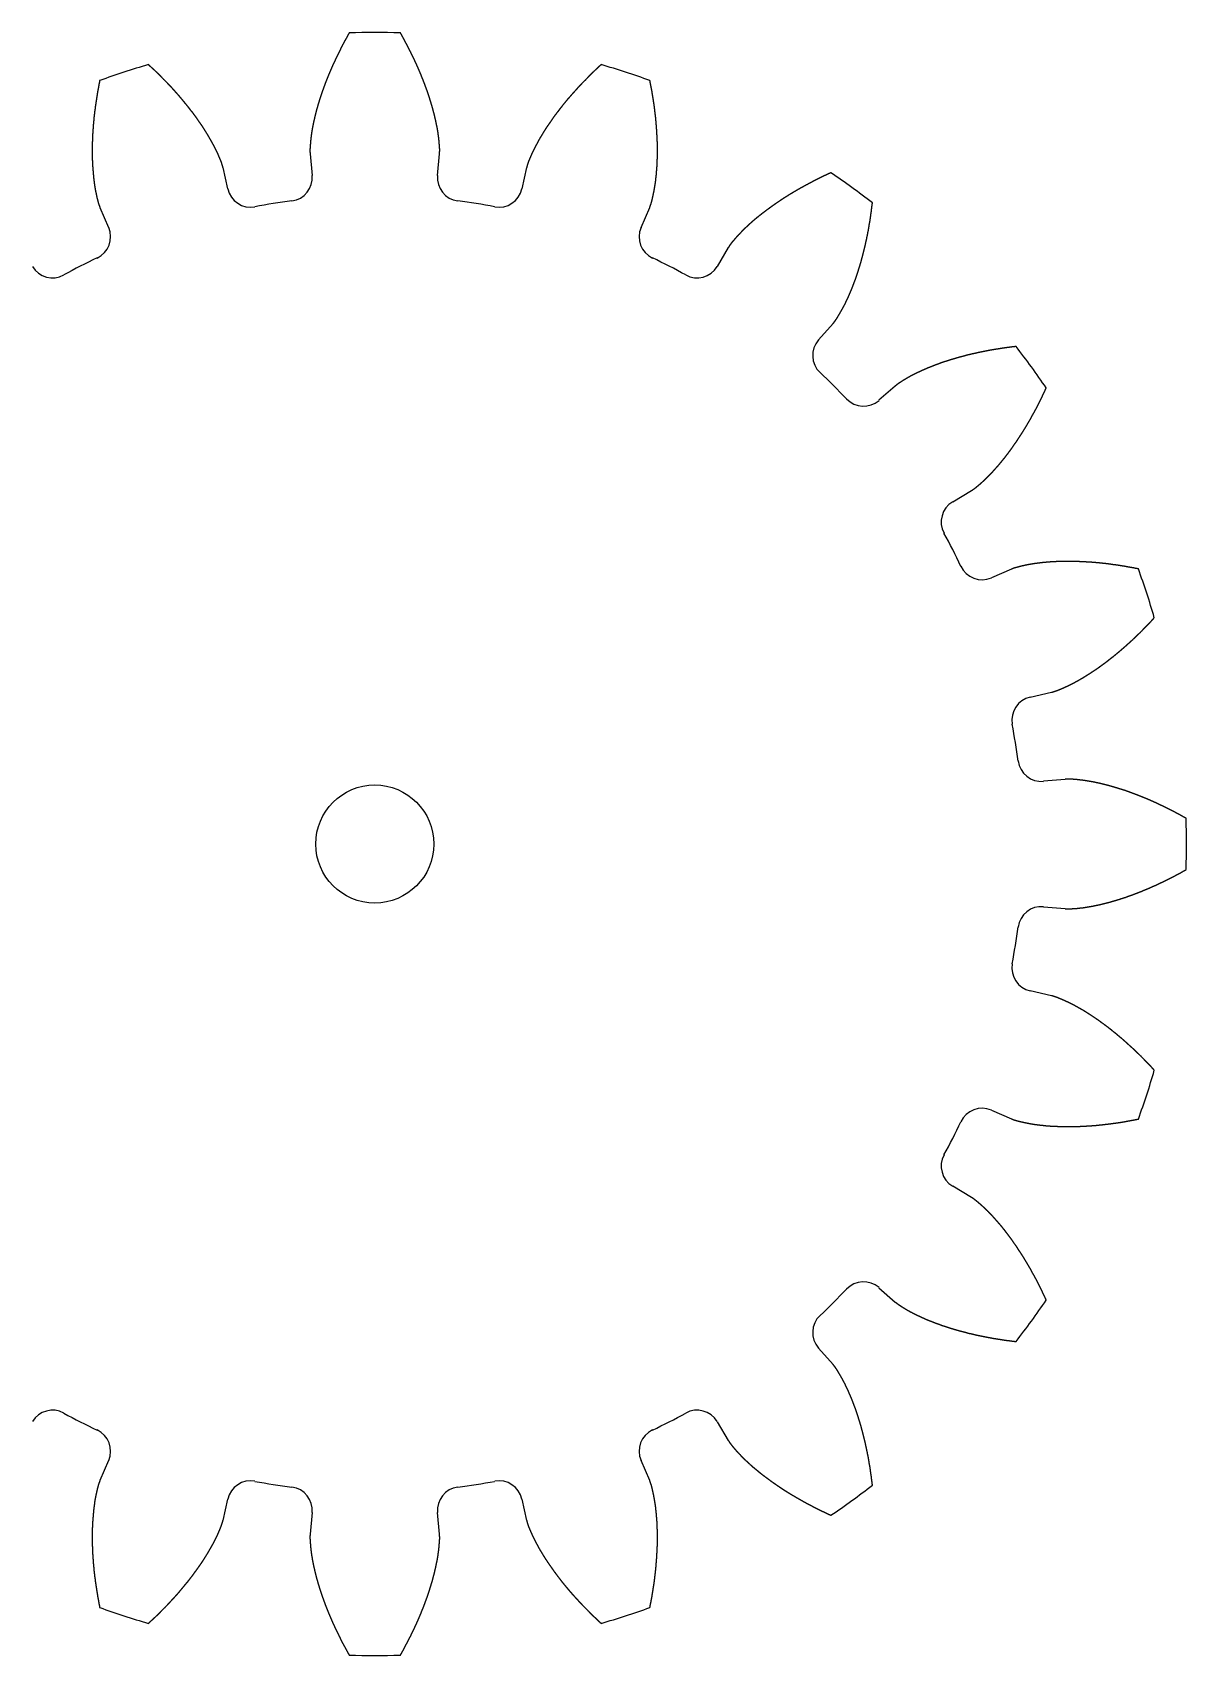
# Model space of a CAD drawing. Header units: millimetres. Extents: x -39 to 169, y -29 to 169.
# Drawn here: x 91.1 to 169.3, y 59.1 to 169.1 of the extents above; entities that cross this region are included whole.
import ezdxf

# ---------------------------------------------------------------- set-up
doc = ezdxf.new("R2010")
doc.units = ezdxf.units.MM
doc.layers.get('0').update_dxf_attribs({"linetype": 'CONTINUOUS'})

msp = doc.modelspace()

# ---------------------------------------------------------------- linework, layer by layer
for p, q in [((109.93, 160.91), (110.07, 159.44)), ((118.56, 159.44), (118.7, 160.91)), ((104.35, 158.54), (104.03, 159.98)), ((124.6, 159.98), (124.28, 158.54)), ((95.69, 157.27), (96.27, 155.91)), ((132.35, 155.91), (132.94, 157.27)), ((138.26, 154.55), (137.51, 153.28)), ((144.38, 148.29), (145.36, 149.4)), ((149.58, 145.17), (148.47, 144.2)), ((153.47, 137.33), (154.74, 138.08)), ((157.45, 132.76), (156.09, 132.17)), ((158.72, 124.09), (160.16, 124.42)), ((161.09, 118.51), (159.62, 118.38)), ((159.62, 109.88), (161.09, 109.75)), ((160.16, 103.84), (158.72, 104.17)), ((156.09, 96.09), (157.45, 95.51)), ((154.74, 90.18), (153.47, 90.93)), ((148.47, 84.06), (149.58, 83.09)), ((145.36, 78.86), (144.38, 79.97)), ((137.51, 74.98), (138.26, 73.71)), ((96.27, 72.35), (95.69, 71)), ((132.94, 71), (132.35, 72.35)), ((104.03, 68.29), (104.35, 69.73)), ((124.28, 69.73), (124.6, 68.29)), ((110.07, 68.82), (109.93, 67.35)), ((118.7, 67.35), (118.56, 68.82))]:
    msp.add_line(p, q)
msp.add_circle((114.31, 114.13), 4)
for centre, radius, start, end in [((114.31, 114.13), 55, 88.1903, 91.8097), ((114.31, 114.13), 55, 106.1903, 109.8097), ((114.31, 114.13), 55, 70.1903, 73.8097), ((114.31, 114.13), 55, 52.1903, 55.8097), ((105.9, 158.88), 1.59, 192.6635, 280.6476), ((108.49, 159.29), 1.59, -82.6476, 5.3365), ((120.14, 159.29), 1.59, 174.6635, 262.6476), ((122.73, 158.88), 1.59, 259.3524, 347.3365), ((114.31, 114.13), 43.95, 97.3524, 100.6476), ((114.31, 114.13), 43.95, 79.3524, 82.6476), ((94.82, 155.28), 1.59, -64.6476, 23.3365), ((133.81, 155.28), 1.59, 156.6635, 244.6476), ((92.48, 154.09), 1.59, 210.6635, 298.6476), ((114.31, 114.13), 43.95, 115.3524, 118.6476), ((114.31, 114.13), 43.95, 61.3524, 64.6476), ((136.14, 154.09), 1.59, 241.3524, 329.3365), ((145.57, 147.24), 1.59, 138.6635, 226.6476), ((114.31, 114.13), 55, 34.1903, 37.8097), ((114.31, 114.13), 43.95, 43.3524, 46.6476), ((147.43, 145.39), 1.59, 223.3524, 311.3365), ((154.28, 135.96), 1.59, 120.6635, 208.6476), ((114.31, 114.13), 43.95, 25.3524, 28.6476), ((155.46, 133.63), 1.59, 205.3524, 293.3365), ((114.31, 114.13), 55, 16.1903, 19.8097), ((159.07, 122.54), 1.59, 102.6635, 190.6476), ((114.31, 114.13), 43.95, 7.3524, 10.6476), ((159.48, 119.96), 1.59, 187.3524, 275.3365), ((114.31, 114.13), 55, -1.8097, 1.8097), ((159.48, 108.3), 1.59, 84.6635, 172.6476), ((114.31, 114.13), 43.95, 349.3524, 352.6476), ((159.07, 105.72), 1.59, 169.3524, 257.3365), ((114.31, 114.13), 55, 340.1903, 343.8097), ((155.46, 94.63), 1.59, 66.6635, 154.6476), ((114.31, 114.13), 43.95, 331.3524, 334.6476), ((154.28, 92.3), 1.59, 151.3524, 239.3365), ((114.31, 114.13), 43.95, 313.3524, 316.6476), ((147.43, 82.87), 1.59, 48.6635, 136.6476), ((114.31, 114.13), 55, 322.1903, 325.8097), ((145.57, 81.02), 1.59, 133.3524, 221.3365), ((92.48, 74.17), 1.59, 61.3524, 149.3365), ((114.31, 114.13), 43.95, 241.3524, 244.6476), ((114.31, 114.13), 43.95, 295.3524, 298.6476), ((136.14, 74.17), 1.59, 30.6635, 118.6476), ((94.82, 72.98), 1.59, -23.3365, 64.6476), ((133.81, 72.98), 1.59, 115.3524, 203.3365), ((105.9, 69.38), 1.59, 79.3524, 167.3365), ((114.31, 114.13), 43.95, 259.3524, 262.6476), ((108.49, 68.97), 1.59, -5.3365, 82.6476), ((120.14, 68.97), 1.59, 97.3524, 185.3365), ((114.31, 114.13), 43.95, 277.3524, 280.6476), ((122.73, 69.38), 1.59, 12.6635, 100.6476), ((114.31, 114.13), 55, 304.1903, 307.8097), ((114.31, 114.13), 55, 250.1903, 253.8097), ((114.31, 114.13), 55, 286.1903, 289.8097), ((114.31, 114.13), 55, 268.1903, 271.8097)]:
    msp.add_arc(centre, radius, start, end)
for points in [[(112.58, 169.1), (112.56, 169.08), (112.54, 169.04), (112.5, 168.97), (112.45, 168.88), (112.39, 168.76), (112.33, 168.65), (112.26, 168.54), (112.2, 168.42), (112.14, 168.31), (112.08, 168.19), (112.02, 168.08), (111.97, 167.96), (111.91, 167.85), (111.85, 167.73), (111.8, 167.62), (111.74, 167.5), (111.68, 167.39), (111.63, 167.27), (111.58, 167.16), (111.52, 167.04), (111.47, 166.93), (111.42, 166.81), (111.37, 166.7), (111.32, 166.58), (111.27, 166.46), (111.22, 166.35), (111.17, 166.23), (111.12, 166.11), (111.08, 166), (111.03, 165.88), (110.98, 165.76), (110.94, 165.65), (110.9, 165.53), (110.85, 165.41), (110.81, 165.29), (110.77, 165.18), (110.73, 165.06), (110.69, 164.94), (110.65, 164.82), (110.61, 164.71), (110.57, 164.59), (110.54, 164.47), (110.5, 164.35), (110.46, 164.23), (110.43, 164.12), (110.4, 164), (110.36, 163.88), (110.33, 163.76), (110.3, 163.64), (110.27, 163.52), (110.24, 163.41), (110.22, 163.29), (110.19, 163.17), (110.16, 163.05), (110.14, 162.93), (110.11, 162.81), (110.09, 162.69), (110.07, 162.57), (110.05, 162.46), (110.03, 162.34), (110.01, 162.22), (110, 162.1), (109.98, 161.98), (109.97, 161.86), (109.96, 161.74), (109.95, 161.62), (109.94, 161.5), (109.93, 161.38), (109.92, 161.27), (109.92, 161.15), (109.92, 161.05), (109.92, 160.98), (109.93, 160.93), (109.93, 160.91)], [(118.7, 160.91), (118.7, 160.93), (118.7, 160.98), (118.71, 161.05), (118.71, 161.15), (118.71, 161.27), (118.7, 161.38), (118.69, 161.5), (118.68, 161.62), (118.67, 161.74), (118.66, 161.86), (118.65, 161.98), (118.63, 162.1), (118.61, 162.22), (118.6, 162.34), (118.58, 162.46), (118.56, 162.57), (118.54, 162.69), (118.51, 162.81), (118.49, 162.93), (118.46, 163.05), (118.44, 163.17), (118.41, 163.29), (118.38, 163.41), (118.36, 163.52), (118.33, 163.64), (118.29, 163.76), (118.26, 163.88), (118.23, 164), (118.2, 164.12), (118.16, 164.23), (118.13, 164.35), (118.09, 164.47), (118.05, 164.59), (118.02, 164.71), (117.98, 164.82), (117.94, 164.94), (117.9, 165.06), (117.86, 165.18), (117.82, 165.29), (117.77, 165.41), (117.73, 165.53), (117.69, 165.65), (117.64, 165.76), (117.6, 165.88), (117.55, 166), (117.5, 166.11), (117.46, 166.23), (117.41, 166.35), (117.36, 166.46), (117.31, 166.58), (117.26, 166.7), (117.21, 166.81), (117.16, 166.93), (117.1, 167.04), (117.05, 167.16), (117, 167.27), (116.94, 167.39), (116.89, 167.5), (116.83, 167.62), (116.78, 167.73), (116.72, 167.85), (116.66, 167.96), (116.6, 168.08), (116.54, 168.19), (116.48, 168.31), (116.42, 168.42), (116.36, 168.54), (116.3, 168.65), (116.24, 168.76), (116.18, 168.88), (116.13, 168.97), (116.09, 169.04), (116.06, 169.08), (116.05, 169.1)], [(104.03, 159.98), (104.02, 160), (104.01, 160.04), (103.99, 160.11), (103.96, 160.2), (103.93, 160.32), (103.88, 160.43), (103.84, 160.54), (103.79, 160.65), (103.74, 160.76), (103.7, 160.87), (103.65, 160.98), (103.6, 161.08), (103.54, 161.19), (103.49, 161.3), (103.44, 161.41), (103.38, 161.51), (103.32, 161.62), (103.26, 161.73), (103.2, 161.83), (103.14, 161.94), (103.08, 162.04), (103.02, 162.15), (102.96, 162.25), (102.89, 162.36), (102.83, 162.46), (102.76, 162.56), (102.7, 162.67), (102.63, 162.77), (102.56, 162.87), (102.49, 162.97), (102.42, 163.07), (102.35, 163.17), (102.28, 163.28), (102.21, 163.38), (102.13, 163.48), (102.06, 163.58), (101.99, 163.68), (101.91, 163.77), (101.83, 163.87), (101.76, 163.97), (101.68, 164.07), (101.6, 164.17), (101.52, 164.27), (101.44, 164.36), (101.36, 164.46), (101.28, 164.56), (101.2, 164.65), (101.12, 164.75), (101.04, 164.84), (100.96, 164.94), (100.87, 165.03), (100.79, 165.13), (100.7, 165.22), (100.62, 165.32), (100.53, 165.41), (100.44, 165.5), (100.36, 165.6), (100.27, 165.69), (100.18, 165.78), (100.09, 165.87), (100, 165.96), (99.91, 166.05), (99.82, 166.15), (99.73, 166.24), (99.64, 166.33), (99.54, 166.42), (99.45, 166.51), (99.36, 166.6), (99.26, 166.68), (99.17, 166.77), (99.09, 166.84), (99.04, 166.9), (99, 166.93), (98.98, 166.95)], [(129.65, 166.95), (129.63, 166.93), (129.59, 166.9), (129.53, 166.84), (129.46, 166.77), (129.36, 166.68), (129.27, 166.6), (129.18, 166.51), (129.08, 166.42), (128.99, 166.33), (128.9, 166.24), (128.81, 166.15), (128.72, 166.05), (128.63, 165.96), (128.54, 165.87), (128.45, 165.78), (128.36, 165.69), (128.27, 165.6), (128.18, 165.5), (128.1, 165.41), (128.01, 165.32), (127.93, 165.22), (127.84, 165.13), (127.76, 165.03), (127.67, 164.94), (127.59, 164.84), (127.51, 164.75), (127.42, 164.65), (127.34, 164.56), (127.26, 164.46), (127.18, 164.36), (127.1, 164.27), (127.02, 164.17), (126.95, 164.07), (126.87, 163.97), (126.79, 163.87), (126.72, 163.77), (126.64, 163.68), (126.57, 163.58), (126.49, 163.48), (126.42, 163.38), (126.35, 163.28), (126.28, 163.17), (126.21, 163.07), (126.14, 162.97), (126.07, 162.87), (126, 162.77), (125.93, 162.67), (125.86, 162.56), (125.8, 162.46), (125.73, 162.36), (125.67, 162.25), (125.61, 162.15), (125.54, 162.04), (125.48, 161.94), (125.42, 161.83), (125.36, 161.73), (125.31, 161.62), (125.25, 161.51), (125.19, 161.41), (125.14, 161.3), (125.08, 161.19), (125.03, 161.08), (124.98, 160.98), (124.93, 160.87), (124.88, 160.76), (124.84, 160.65), (124.79, 160.54), (124.74, 160.43), (124.7, 160.32), (124.66, 160.2), (124.63, 160.11), (124.62, 160.04), (124.61, 160), (124.6, 159.98)], [(95.67, 165.88), (95.67, 165.85), (95.66, 165.8), (95.64, 165.72), (95.62, 165.62), (95.6, 165.49), (95.58, 165.37), (95.55, 165.24), (95.53, 165.11), (95.51, 164.99), (95.49, 164.86), (95.47, 164.73), (95.45, 164.6), (95.43, 164.48), (95.41, 164.35), (95.39, 164.22), (95.37, 164.1), (95.36, 163.97), (95.34, 163.84), (95.32, 163.72), (95.31, 163.59), (95.29, 163.46), (95.28, 163.34), (95.27, 163.21), (95.26, 163.09), (95.25, 162.96), (95.23, 162.84), (95.22, 162.71), (95.22, 162.58), (95.21, 162.46), (95.2, 162.33), (95.19, 162.21), (95.19, 162.08), (95.18, 161.96), (95.18, 161.83), (95.17, 161.71), (95.17, 161.58), (95.17, 161.46), (95.16, 161.33), (95.16, 161.21), (95.16, 161.09), (95.16, 160.96), (95.16, 160.84), (95.17, 160.72), (95.17, 160.59), (95.17, 160.47), (95.18, 160.35), (95.18, 160.22), (95.19, 160.1), (95.2, 159.98), (95.21, 159.86), (95.22, 159.74), (95.23, 159.61), (95.24, 159.49), (95.25, 159.37), (95.26, 159.25), (95.28, 159.13), (95.29, 159.01), (95.31, 158.89), (95.32, 158.77), (95.34, 158.65), (95.36, 158.53), (95.38, 158.42), (95.41, 158.3), (95.43, 158.18), (95.46, 158.07), (95.48, 157.95), (95.51, 157.83), (95.54, 157.72), (95.57, 157.6), (95.6, 157.49), (95.64, 157.4), (95.66, 157.33), (95.68, 157.29), (95.69, 157.27)], [(132.94, 157.27), (132.95, 157.29), (132.97, 157.33), (132.99, 157.4), (133.02, 157.49), (133.06, 157.6), (133.09, 157.72), (133.12, 157.83), (133.14, 157.95), (133.17, 158.07), (133.19, 158.18), (133.22, 158.3), (133.24, 158.42), (133.26, 158.53), (133.28, 158.65), (133.3, 158.77), (133.32, 158.89), (133.34, 159.01), (133.35, 159.13), (133.36, 159.25), (133.38, 159.37), (133.39, 159.49), (133.4, 159.61), (133.41, 159.74), (133.42, 159.86), (133.43, 159.98), (133.44, 160.1), (133.44, 160.22), (133.45, 160.35), (133.45, 160.47), (133.46, 160.59), (133.46, 160.72), (133.46, 160.84), (133.46, 160.96), (133.46, 161.09), (133.46, 161.21), (133.46, 161.33), (133.46, 161.46), (133.46, 161.58), (133.46, 161.71), (133.45, 161.83), (133.45, 161.96), (133.44, 162.08), (133.43, 162.21), (133.43, 162.33), (133.42, 162.46), (133.41, 162.58), (133.4, 162.71), (133.39, 162.84), (133.38, 162.96), (133.37, 163.09), (133.36, 163.21), (133.35, 163.34), (133.33, 163.46), (133.32, 163.59), (133.3, 163.72), (133.29, 163.84), (133.27, 163.97), (133.26, 164.1), (133.24, 164.22), (133.22, 164.35), (133.2, 164.48), (133.18, 164.6), (133.16, 164.73), (133.14, 164.86), (133.12, 164.99), (133.1, 165.11), (133.08, 165.24), (133.05, 165.37), (133.03, 165.49), (133, 165.62), (132.98, 165.72), (132.97, 165.8), (132.96, 165.85), (132.95, 165.88)], [(145.22, 159.63), (145.2, 159.61), (145.15, 159.59), (145.08, 159.56), (144.98, 159.52), (144.87, 159.46), (144.75, 159.41), (144.63, 159.35), (144.52, 159.29), (144.4, 159.24), (144.29, 159.18), (144.17, 159.12), (144.06, 159.06), (143.94, 159), (143.83, 158.94), (143.72, 158.88), (143.6, 158.82), (143.49, 158.76), (143.38, 158.7), (143.27, 158.64), (143.16, 158.58), (143.05, 158.52), (142.94, 158.45), (142.83, 158.39), (142.72, 158.32), (142.61, 158.26), (142.5, 158.19), (142.39, 158.13), (142.29, 158.06), (142.18, 157.99), (142.07, 157.93), (141.97, 157.86), (141.86, 157.79), (141.76, 157.72), (141.66, 157.65), (141.55, 157.58), (141.45, 157.51), (141.35, 157.44), (141.25, 157.37), (141.15, 157.3), (141.05, 157.22), (140.95, 157.15), (140.85, 157.08), (140.75, 157), (140.65, 156.93), (140.55, 156.85), (140.46, 156.78), (140.36, 156.7), (140.26, 156.62), (140.17, 156.55), (140.08, 156.47), (139.98, 156.39), (139.89, 156.31), (139.8, 156.23), (139.71, 156.15), (139.62, 156.07), (139.53, 155.98), (139.44, 155.9), (139.35, 155.82), (139.27, 155.73), (139.18, 155.65), (139.1, 155.56), (139.02, 155.47), (138.93, 155.39), (138.85, 155.3), (138.77, 155.21), (138.7, 155.12), (138.62, 155.03), (138.54, 154.94), (138.47, 154.85), (138.39, 154.75), (138.34, 154.67), (138.3, 154.61), (138.28, 154.57), (138.26, 154.55)], [(145.36, 149.4), (145.37, 149.42), (145.4, 149.45), (145.45, 149.51), (145.5, 149.58), (145.57, 149.68), (145.64, 149.78), (145.7, 149.88), (145.76, 149.99), (145.82, 150.09), (145.88, 150.19), (145.94, 150.3), (146, 150.4), (146.06, 150.51), (146.11, 150.61), (146.17, 150.72), (146.22, 150.83), (146.27, 150.94), (146.32, 151.05), (146.38, 151.16), (146.43, 151.27), (146.47, 151.38), (146.52, 151.49), (146.57, 151.6), (146.62, 151.72), (146.66, 151.83), (146.71, 151.94), (146.75, 152.06), (146.79, 152.17), (146.84, 152.29), (146.88, 152.4), (146.92, 152.52), (146.96, 152.64), (147, 152.75), (147.04, 152.87), (147.08, 152.99), (147.11, 153.11), (147.15, 153.23), (147.19, 153.34), (147.22, 153.46), (147.26, 153.58), (147.29, 153.7), (147.32, 153.82), (147.36, 153.95), (147.39, 154.07), (147.42, 154.19), (147.45, 154.31), (147.48, 154.43), (147.51, 154.56), (147.54, 154.68), (147.57, 154.8), (147.59, 154.93), (147.62, 155.05), (147.65, 155.17), (147.67, 155.3), (147.7, 155.42), (147.72, 155.55), (147.75, 155.67), (147.77, 155.8), (147.79, 155.92), (147.81, 156.05), (147.83, 156.18), (147.86, 156.3), (147.88, 156.43), (147.9, 156.56), (147.91, 156.68), (147.93, 156.81), (147.95, 156.94), (147.97, 157.07), (147.98, 157.2), (148, 157.33), (148.01, 157.43), (148.02, 157.51), (148.03, 157.56), (148.03, 157.58)], [(157.77, 147.85), (157.74, 147.84), (157.69, 147.84), (157.61, 147.83), (157.51, 147.82), (157.38, 147.8), (157.25, 147.78), (157.12, 147.77), (157, 147.75), (156.87, 147.73), (156.74, 147.71), (156.61, 147.69), (156.49, 147.67), (156.36, 147.65), (156.23, 147.63), (156.11, 147.61), (155.98, 147.59), (155.86, 147.56), (155.73, 147.54), (155.61, 147.51), (155.48, 147.49), (155.36, 147.46), (155.23, 147.44), (155.11, 147.41), (154.98, 147.38), (154.86, 147.35), (154.74, 147.33), (154.62, 147.3), (154.49, 147.27), (154.37, 147.24), (154.25, 147.2), (154.13, 147.17), (154.01, 147.14), (153.89, 147.11), (153.77, 147.07), (153.65, 147.04), (153.53, 147), (153.41, 146.97), (153.29, 146.93), (153.17, 146.89), (153.05, 146.85), (152.94, 146.82), (152.82, 146.78), (152.7, 146.74), (152.59, 146.7), (152.47, 146.65), (152.35, 146.61), (152.24, 146.57), (152.13, 146.52), (152.01, 146.48), (151.9, 146.43), (151.79, 146.39), (151.67, 146.34), (151.56, 146.29), (151.45, 146.24), (151.34, 146.19), (151.23, 146.14), (151.12, 146.09), (151.01, 146.04), (150.9, 145.99), (150.8, 145.93), (150.69, 145.88), (150.58, 145.82), (150.48, 145.76), (150.37, 145.7), (150.27, 145.64), (150.17, 145.58), (150.07, 145.52), (149.97, 145.45), (149.87, 145.39), (149.77, 145.32), (149.69, 145.27), (149.64, 145.22), (149.6, 145.19), (149.58, 145.17)], [(154.74, 138.08), (154.76, 138.09), (154.8, 138.12), (154.86, 138.16), (154.93, 138.21), (155.03, 138.28), (155.12, 138.36), (155.21, 138.43), (155.3, 138.51), (155.39, 138.59), (155.48, 138.67), (155.57, 138.75), (155.66, 138.83), (155.74, 138.92), (155.83, 139), (155.92, 139.09), (156, 139.17), (156.08, 139.26), (156.17, 139.35), (156.25, 139.44), (156.33, 139.53), (156.41, 139.62), (156.49, 139.71), (156.57, 139.8), (156.65, 139.89), (156.73, 139.99), (156.81, 140.08), (156.88, 140.18), (156.96, 140.27), (157.04, 140.37), (157.11, 140.47), (157.19, 140.56), (157.26, 140.66), (157.33, 140.76), (157.41, 140.86), (157.48, 140.96), (157.55, 141.06), (157.62, 141.17), (157.69, 141.27), (157.77, 141.37), (157.84, 141.47), (157.9, 141.58), (157.97, 141.68), (158.04, 141.79), (158.11, 141.89), (158.18, 142), (158.24, 142.1), (158.31, 142.21), (158.38, 142.32), (158.44, 142.43), (158.51, 142.54), (158.57, 142.64), (158.63, 142.75), (158.7, 142.86), (158.76, 142.97), (158.82, 143.09), (158.88, 143.2), (158.95, 143.31), (159.01, 143.42), (159.07, 143.53), (159.13, 143.65), (159.19, 143.76), (159.25, 143.87), (159.3, 143.99), (159.36, 144.1), (159.42, 144.22), (159.48, 144.33), (159.53, 144.45), (159.59, 144.57), (159.64, 144.68), (159.7, 144.8), (159.74, 144.9), (159.78, 144.97), (159.8, 145.01), (159.81, 145.04)], [(166.06, 132.77), (166.03, 132.78), (165.98, 132.79), (165.91, 132.8), (165.8, 132.82), (165.68, 132.85), (165.55, 132.87), (165.42, 132.89), (165.3, 132.91), (165.17, 132.94), (165.04, 132.96), (164.91, 132.98), (164.79, 133), (164.66, 133.02), (164.53, 133.04), (164.41, 133.05), (164.28, 133.07), (164.15, 133.09), (164.03, 133.11), (163.9, 133.12), (163.77, 133.14), (163.65, 133.15), (163.52, 133.16), (163.4, 133.18), (163.27, 133.19), (163.14, 133.2), (163.02, 133.21), (162.89, 133.22), (162.77, 133.23), (162.64, 133.24), (162.52, 133.24), (162.39, 133.25), (162.27, 133.26), (162.14, 133.26), (162.02, 133.27), (161.89, 133.27), (161.77, 133.28), (161.64, 133.28), (161.52, 133.28), (161.39, 133.28), (161.27, 133.28), (161.15, 133.28), (161.02, 133.28), (160.9, 133.28), (160.78, 133.27), (160.65, 133.27), (160.53, 133.27), (160.41, 133.26), (160.29, 133.25), (160.16, 133.25), (160.04, 133.24), (159.92, 133.23), (159.8, 133.22), (159.68, 133.21), (159.56, 133.2), (159.44, 133.18), (159.31, 133.17), (159.19, 133.15), (159.07, 133.14), (158.96, 133.12), (158.84, 133.1), (158.72, 133.08), (158.6, 133.06), (158.48, 133.04), (158.36, 133.01), (158.25, 132.99), (158.13, 132.96), (158.02, 132.93), (157.9, 132.9), (157.78, 132.87), (157.67, 132.84), (157.58, 132.81), (157.51, 132.78), (157.47, 132.77), (157.45, 132.76)], [(160.16, 124.42), (160.18, 124.42), (160.23, 124.43), (160.3, 124.45), (160.39, 124.48), (160.5, 124.52), (160.61, 124.56), (160.72, 124.61), (160.83, 124.65), (160.94, 124.7), (161.05, 124.75), (161.16, 124.8), (161.27, 124.85), (161.38, 124.9), (161.48, 124.95), (161.59, 125.01), (161.7, 125.06), (161.8, 125.12), (161.91, 125.18), (162.02, 125.24), (162.12, 125.3), (162.23, 125.36), (162.33, 125.42), (162.44, 125.49), (162.54, 125.55), (162.64, 125.62), (162.75, 125.68), (162.85, 125.75), (162.95, 125.82), (163.05, 125.88), (163.15, 125.95), (163.26, 126.02), (163.36, 126.09), (163.46, 126.16), (163.56, 126.24), (163.66, 126.31), (163.76, 126.38), (163.86, 126.46), (163.96, 126.53), (164.06, 126.61), (164.15, 126.69), (164.25, 126.76), (164.35, 126.84), (164.45, 126.92), (164.55, 127), (164.64, 127.08), (164.74, 127.16), (164.83, 127.24), (164.93, 127.32), (165.03, 127.41), (165.12, 127.49), (165.22, 127.57), (165.31, 127.66), (165.4, 127.74), (165.5, 127.83), (165.59, 127.91), (165.69, 128), (165.78, 128.09), (165.87, 128.18), (165.96, 128.26), (166.05, 128.35), (166.15, 128.44), (166.24, 128.53), (166.33, 128.62), (166.42, 128.72), (166.51, 128.81), (166.6, 128.9), (166.69, 128.99), (166.78, 129.09), (166.87, 129.18), (166.96, 129.28), (167.03, 129.35), (167.08, 129.41), (167.11, 129.45), (167.13, 129.47)], [(169.29, 115.87), (169.26, 115.88), (169.22, 115.91), (169.15, 115.94), (169.06, 115.99), (168.95, 116.06), (168.83, 116.12), (168.72, 116.18), (168.6, 116.24), (168.49, 116.3), (168.38, 116.36), (168.26, 116.42), (168.15, 116.48), (168.03, 116.54), (167.92, 116.59), (167.8, 116.65), (167.69, 116.7), (167.57, 116.76), (167.46, 116.81), (167.34, 116.87), (167.23, 116.92), (167.11, 116.97), (166.99, 117.03), (166.88, 117.08), (166.76, 117.13), (166.65, 117.18), (166.53, 117.23), (166.41, 117.27), (166.3, 117.32), (166.18, 117.37), (166.06, 117.41), (165.95, 117.46), (165.83, 117.5), (165.71, 117.55), (165.6, 117.59), (165.48, 117.63), (165.36, 117.68), (165.24, 117.72), (165.13, 117.76), (165.01, 117.8), (164.89, 117.83), (164.77, 117.87), (164.65, 117.91), (164.54, 117.94), (164.42, 117.98), (164.3, 118.01), (164.18, 118.05), (164.06, 118.08), (163.94, 118.11), (163.83, 118.14), (163.71, 118.17), (163.59, 118.2), (163.47, 118.23), (163.35, 118.26), (163.23, 118.28), (163.11, 118.31), (163, 118.33), (162.88, 118.35), (162.76, 118.37), (162.64, 118.39), (162.52, 118.41), (162.4, 118.43), (162.28, 118.45), (162.16, 118.46), (162.04, 118.47), (161.92, 118.49), (161.81, 118.5), (161.69, 118.51), (161.57, 118.52), (161.45, 118.52), (161.33, 118.53), (161.24, 118.52), (161.16, 118.52), (161.12, 118.52), (161.09, 118.51)], [(161.09, 109.75), (161.12, 109.74), (161.16, 109.74), (161.24, 109.74), (161.33, 109.74), (161.45, 109.74), (161.57, 109.75), (161.69, 109.75), (161.81, 109.76), (161.92, 109.77), (162.04, 109.79), (162.16, 109.8), (162.28, 109.81), (162.4, 109.83), (162.52, 109.85), (162.64, 109.87), (162.76, 109.89), (162.88, 109.91), (163, 109.93), (163.11, 109.96), (163.23, 109.98), (163.35, 110.01), (163.47, 110.03), (163.59, 110.06), (163.71, 110.09), (163.83, 110.12), (163.94, 110.15), (164.06, 110.18), (164.18, 110.21), (164.3, 110.25), (164.42, 110.28), (164.54, 110.32), (164.65, 110.35), (164.77, 110.39), (164.89, 110.43), (165.01, 110.47), (165.13, 110.5), (165.24, 110.54), (165.36, 110.59), (165.48, 110.63), (165.6, 110.67), (165.71, 110.71), (165.83, 110.76), (165.95, 110.8), (166.06, 110.85), (166.18, 110.89), (166.3, 110.94), (166.41, 110.99), (166.53, 111.04), (166.65, 111.09), (166.76, 111.13), (166.88, 111.19), (166.99, 111.24), (167.11, 111.29), (167.23, 111.34), (167.34, 111.39), (167.46, 111.45), (167.57, 111.5), (167.69, 111.56), (167.8, 111.61), (167.92, 111.67), (168.03, 111.73), (168.15, 111.78), (168.26, 111.84), (168.38, 111.9), (168.49, 111.96), (168.6, 112.02), (168.72, 112.08), (168.83, 112.14), (168.95, 112.2), (169.06, 112.27), (169.15, 112.32), (169.22, 112.36), (169.26, 112.38), (169.29, 112.39)], [(167.13, 98.8), (167.11, 98.81), (167.08, 98.85), (167.03, 98.91), (166.96, 98.99), (166.87, 99.08), (166.78, 99.17), (166.69, 99.27), (166.6, 99.36), (166.51, 99.45), (166.42, 99.55), (166.33, 99.64), (166.24, 99.73), (166.15, 99.82), (166.05, 99.91), (165.96, 100), (165.87, 100.09), (165.78, 100.17), (165.69, 100.26), (165.59, 100.35), (165.5, 100.43), (165.4, 100.52), (165.31, 100.6), (165.22, 100.69), (165.12, 100.77), (165.03, 100.86), (164.93, 100.94), (164.83, 101.02), (164.74, 101.1), (164.64, 101.18), (164.55, 101.26), (164.45, 101.34), (164.35, 101.42), (164.25, 101.5), (164.15, 101.58), (164.06, 101.65), (163.96, 101.73), (163.86, 101.8), (163.76, 101.88), (163.66, 101.95), (163.56, 102.02), (163.46, 102.1), (163.36, 102.17), (163.26, 102.24), (163.15, 102.31), (163.05, 102.38), (162.95, 102.45), (162.85, 102.51), (162.75, 102.58), (162.64, 102.65), (162.54, 102.71), (162.44, 102.78), (162.33, 102.84), (162.23, 102.9), (162.12, 102.96), (162.02, 103.02), (161.91, 103.08), (161.8, 103.14), (161.7, 103.2), (161.59, 103.25), (161.48, 103.31), (161.38, 103.36), (161.27, 103.41), (161.16, 103.46), (161.05, 103.51), (160.94, 103.56), (160.83, 103.61), (160.72, 103.65), (160.61, 103.7), (160.5, 103.74), (160.39, 103.78), (160.3, 103.81), (160.23, 103.83), (160.18, 103.84), (160.16, 103.84)], [(157.45, 95.51), (157.47, 95.5), (157.51, 95.48), (157.58, 95.45), (157.67, 95.42), (157.78, 95.39), (157.9, 95.36), (158.02, 95.33), (158.13, 95.3), (158.25, 95.28), (158.36, 95.25), (158.48, 95.23), (158.6, 95.2), (158.72, 95.18), (158.84, 95.16), (158.96, 95.14), (159.07, 95.12), (159.19, 95.11), (159.31, 95.09), (159.44, 95.08), (159.56, 95.07), (159.68, 95.05), (159.8, 95.04), (159.92, 95.03), (160.04, 95.02), (160.16, 95.01), (160.29, 95.01), (160.41, 95), (160.53, 95), (160.65, 94.99), (160.78, 94.99), (160.9, 94.98), (161.02, 94.98), (161.15, 94.98), (161.27, 94.98), (161.39, 94.98), (161.52, 94.98), (161.64, 94.98), (161.77, 94.98), (161.89, 94.99), (162.02, 94.99), (162.14, 95), (162.27, 95), (162.39, 95.01), (162.52, 95.02), (162.64, 95.02), (162.77, 95.03), (162.89, 95.04), (163.02, 95.05), (163.14, 95.06), (163.27, 95.07), (163.4, 95.09), (163.52, 95.1), (163.65, 95.11), (163.77, 95.13), (163.9, 95.14), (164.03, 95.16), (164.15, 95.17), (164.28, 95.19), (164.41, 95.21), (164.53, 95.22), (164.66, 95.24), (164.79, 95.26), (164.91, 95.28), (165.04, 95.3), (165.17, 95.32), (165.3, 95.35), (165.42, 95.37), (165.55, 95.39), (165.68, 95.42), (165.8, 95.44), (165.91, 95.46), (165.98, 95.48), (166.03, 95.49), (166.06, 95.49)], [(159.81, 83.22), (159.8, 83.25), (159.78, 83.29), (159.74, 83.37), (159.7, 83.46), (159.64, 83.58), (159.59, 83.69), (159.53, 83.81), (159.48, 83.93), (159.42, 84.04), (159.36, 84.16), (159.3, 84.27), (159.25, 84.39), (159.19, 84.5), (159.13, 84.61), (159.07, 84.73), (159.01, 84.84), (158.95, 84.95), (158.88, 85.06), (158.82, 85.18), (158.76, 85.29), (158.7, 85.4), (158.63, 85.51), (158.57, 85.62), (158.51, 85.73), (158.44, 85.83), (158.38, 85.94), (158.31, 86.05), (158.24, 86.16), (158.18, 86.26), (158.11, 86.37), (158.04, 86.47), (157.97, 86.58), (157.9, 86.68), (157.84, 86.79), (157.77, 86.89), (157.69, 86.99), (157.62, 87.1), (157.55, 87.2), (157.48, 87.3), (157.41, 87.4), (157.33, 87.5), (157.26, 87.6), (157.19, 87.7), (157.11, 87.79), (157.04, 87.89), (156.96, 87.99), (156.88, 88.08), (156.81, 88.18), (156.73, 88.27), (156.65, 88.37), (156.57, 88.46), (156.49, 88.55), (156.41, 88.64), (156.33, 88.73), (156.25, 88.82), (156.17, 88.91), (156.08, 89), (156, 89.09), (155.92, 89.18), (155.83, 89.26), (155.74, 89.35), (155.66, 89.43), (155.57, 89.51), (155.48, 89.59), (155.39, 89.67), (155.3, 89.75), (155.21, 89.83), (155.12, 89.9), (155.03, 89.98), (154.93, 90.05), (154.86, 90.11), (154.8, 90.14), (154.76, 90.17), (154.74, 90.18)], [(149.58, 83.09), (149.6, 83.07), (149.64, 83.04), (149.69, 83), (149.77, 82.94), (149.87, 82.87), (149.97, 82.81), (150.07, 82.74), (150.17, 82.68), (150.27, 82.62), (150.37, 82.56), (150.48, 82.5), (150.58, 82.44), (150.69, 82.39), (150.8, 82.33), (150.9, 82.28), (151.01, 82.22), (151.12, 82.17), (151.23, 82.12), (151.34, 82.07), (151.45, 82.02), (151.56, 81.97), (151.67, 81.92), (151.79, 81.87), (151.9, 81.83), (152.01, 81.78), (152.13, 81.74), (152.24, 81.69), (152.35, 81.65), (152.47, 81.61), (152.59, 81.57), (152.7, 81.52), (152.82, 81.48), (152.94, 81.45), (153.05, 81.41), (153.17, 81.37), (153.29, 81.33), (153.41, 81.29), (153.53, 81.26), (153.65, 81.22), (153.77, 81.19), (153.89, 81.15), (154.01, 81.12), (154.13, 81.09), (154.25, 81.06), (154.37, 81.03), (154.49, 80.99), (154.62, 80.96), (154.74, 80.94), (154.86, 80.91), (154.98, 80.88), (155.11, 80.85), (155.23, 80.82), (155.36, 80.8), (155.48, 80.77), (155.61, 80.75), (155.73, 80.72), (155.86, 80.7), (155.98, 80.68), (156.11, 80.65), (156.23, 80.63), (156.36, 80.61), (156.49, 80.59), (156.61, 80.57), (156.74, 80.55), (156.87, 80.53), (157, 80.51), (157.12, 80.49), (157.25, 80.48), (157.38, 80.46), (157.51, 80.44), (157.61, 80.43), (157.69, 80.42), (157.74, 80.42), (157.77, 80.41)], [(148.03, 70.68), (148.03, 70.7), (148.02, 70.76), (148.01, 70.83), (148, 70.94), (147.98, 71.06), (147.97, 71.19), (147.95, 71.32), (147.93, 71.45), (147.91, 71.58), (147.9, 71.7), (147.88, 71.83), (147.86, 71.96), (147.83, 72.08), (147.81, 72.21), (147.79, 72.34), (147.77, 72.46), (147.75, 72.59), (147.72, 72.71), (147.7, 72.84), (147.67, 72.96), (147.65, 73.09), (147.62, 73.21), (147.59, 73.34), (147.57, 73.46), (147.54, 73.58), (147.51, 73.71), (147.48, 73.83), (147.45, 73.95), (147.42, 74.07), (147.39, 74.19), (147.36, 74.32), (147.32, 74.44), (147.29, 74.56), (147.26, 74.68), (147.22, 74.8), (147.19, 74.92), (147.15, 75.04), (147.11, 75.15), (147.08, 75.27), (147.04, 75.39), (147, 75.51), (146.96, 75.63), (146.92, 75.74), (146.88, 75.86), (146.84, 75.97), (146.79, 76.09), (146.75, 76.2), (146.71, 76.32), (146.66, 76.43), (146.62, 76.55), (146.57, 76.66), (146.52, 76.77), (146.47, 76.88), (146.43, 76.99), (146.38, 77.1), (146.32, 77.21), (146.27, 77.32), (146.22, 77.43), (146.17, 77.54), (146.11, 77.65), (146.06, 77.76), (146, 77.86), (145.94, 77.97), (145.88, 78.07), (145.82, 78.17), (145.76, 78.28), (145.7, 78.38), (145.64, 78.48), (145.57, 78.58), (145.5, 78.68), (145.45, 78.75), (145.4, 78.81), (145.37, 78.84), (145.36, 78.86)], [(138.26, 73.71), (138.28, 73.69), (138.3, 73.65), (138.34, 73.59), (138.39, 73.51), (138.47, 73.42), (138.54, 73.32), (138.62, 73.23), (138.7, 73.14), (138.77, 73.05), (138.85, 72.96), (138.93, 72.87), (139.02, 72.79), (139.1, 72.7), (139.18, 72.61), (139.27, 72.53), (139.35, 72.44), (139.44, 72.36), (139.53, 72.28), (139.62, 72.2), (139.71, 72.11), (139.8, 72.03), (139.89, 71.95), (139.98, 71.87), (140.08, 71.79), (140.17, 71.72), (140.26, 71.64), (140.36, 71.56), (140.46, 71.48), (140.55, 71.41), (140.65, 71.33), (140.75, 71.26), (140.85, 71.18), (140.95, 71.11), (141.05, 71.04), (141.15, 70.96), (141.25, 70.89), (141.35, 70.82), (141.45, 70.75), (141.55, 70.68), (141.66, 70.61), (141.76, 70.54), (141.86, 70.47), (141.97, 70.4), (142.07, 70.33), (142.18, 70.27), (142.29, 70.2), (142.39, 70.13), (142.5, 70.07), (142.61, 70), (142.72, 69.94), (142.83, 69.87), (142.94, 69.81), (143.05, 69.75), (143.16, 69.68), (143.27, 69.62), (143.38, 69.56), (143.49, 69.5), (143.6, 69.44), (143.72, 69.38), (143.83, 69.32), (143.94, 69.26), (144.06, 69.2), (144.17, 69.14), (144.29, 69.08), (144.4, 69.02), (144.52, 68.97), (144.63, 68.91), (144.75, 68.86), (144.87, 68.8), (144.98, 68.74), (145.08, 68.7), (145.15, 68.67), (145.2, 68.65), (145.22, 68.64)], [(95.69, 71), (95.68, 70.97), (95.66, 70.93), (95.64, 70.86), (95.6, 70.77), (95.57, 70.66), (95.54, 70.54), (95.51, 70.43), (95.48, 70.31), (95.46, 70.2), (95.43, 70.08), (95.41, 69.96), (95.38, 69.84), (95.36, 69.73), (95.34, 69.61), (95.32, 69.49), (95.31, 69.37), (95.29, 69.25), (95.28, 69.13), (95.26, 69.01), (95.25, 68.89), (95.24, 68.77), (95.23, 68.65), (95.22, 68.52), (95.21, 68.4), (95.2, 68.28), (95.19, 68.16), (95.18, 68.04), (95.18, 67.91), (95.17, 67.79), (95.17, 67.67), (95.17, 67.55), (95.16, 67.42), (95.16, 67.3), (95.16, 67.17), (95.16, 67.05), (95.16, 66.93), (95.17, 66.8), (95.17, 66.68), (95.17, 66.55), (95.18, 66.43), (95.18, 66.3), (95.19, 66.18), (95.19, 66.05), (95.2, 65.93), (95.21, 65.8), (95.22, 65.68), (95.22, 65.55), (95.23, 65.43), (95.25, 65.3), (95.26, 65.17), (95.27, 65.05), (95.28, 64.92), (95.29, 64.8), (95.31, 64.67), (95.32, 64.54), (95.34, 64.42), (95.36, 64.29), (95.37, 64.16), (95.39, 64.04), (95.41, 63.91), (95.43, 63.78), (95.45, 63.66), (95.47, 63.53), (95.49, 63.4), (95.51, 63.28), (95.53, 63.15), (95.55, 63.02), (95.58, 62.89), (95.6, 62.77), (95.62, 62.64), (95.64, 62.54), (95.66, 62.46), (95.67, 62.41), (95.67, 62.39)], [(132.95, 62.39), (132.96, 62.41), (132.97, 62.46), (132.98, 62.54), (133, 62.64), (133.03, 62.77), (133.05, 62.89), (133.08, 63.02), (133.1, 63.15), (133.12, 63.28), (133.14, 63.4), (133.16, 63.53), (133.18, 63.66), (133.2, 63.78), (133.22, 63.91), (133.24, 64.04), (133.26, 64.16), (133.27, 64.29), (133.29, 64.42), (133.3, 64.54), (133.32, 64.67), (133.33, 64.8), (133.35, 64.92), (133.36, 65.05), (133.37, 65.17), (133.38, 65.3), (133.39, 65.43), (133.4, 65.55), (133.41, 65.68), (133.42, 65.8), (133.43, 65.93), (133.43, 66.05), (133.44, 66.18), (133.45, 66.3), (133.45, 66.43), (133.46, 66.55), (133.46, 66.68), (133.46, 66.8), (133.46, 66.93), (133.46, 67.05), (133.46, 67.17), (133.46, 67.3), (133.46, 67.42), (133.46, 67.55), (133.46, 67.67), (133.45, 67.79), (133.45, 67.91), (133.44, 68.04), (133.44, 68.16), (133.43, 68.28), (133.42, 68.4), (133.41, 68.52), (133.4, 68.65), (133.39, 68.77), (133.38, 68.89), (133.36, 69.01), (133.35, 69.13), (133.34, 69.25), (133.32, 69.37), (133.3, 69.49), (133.28, 69.61), (133.26, 69.73), (133.24, 69.84), (133.22, 69.96), (133.19, 70.08), (133.17, 70.2), (133.14, 70.31), (133.12, 70.43), (133.09, 70.54), (133.06, 70.66), (133.02, 70.77), (132.99, 70.86), (132.97, 70.93), (132.95, 70.97), (132.94, 71)], [(98.98, 61.31), (99, 61.33), (99.04, 61.36), (99.09, 61.42), (99.17, 61.49), (99.26, 61.58), (99.36, 61.67), (99.45, 61.75), (99.54, 61.84), (99.64, 61.93), (99.73, 62.02), (99.82, 62.12), (99.91, 62.21), (100, 62.3), (100.09, 62.39), (100.18, 62.48), (100.27, 62.57), (100.36, 62.67), (100.44, 62.76), (100.53, 62.85), (100.62, 62.95), (100.7, 63.04), (100.79, 63.13), (100.87, 63.23), (100.96, 63.32), (101.04, 63.42), (101.12, 63.51), (101.2, 63.61), (101.28, 63.71), (101.36, 63.8), (101.44, 63.9), (101.52, 64), (101.6, 64.09), (101.68, 64.19), (101.76, 64.29), (101.83, 64.39), (101.91, 64.49), (101.99, 64.59), (102.06, 64.69), (102.13, 64.79), (102.21, 64.89), (102.28, 64.99), (102.35, 65.09), (102.42, 65.19), (102.49, 65.29), (102.56, 65.39), (102.63, 65.49), (102.7, 65.6), (102.76, 65.7), (102.83, 65.8), (102.89, 65.91), (102.96, 66.01), (103.02, 66.11), (103.08, 66.22), (103.14, 66.32), (103.2, 66.43), (103.26, 66.53), (103.32, 66.64), (103.38, 66.75), (103.44, 66.85), (103.49, 66.96), (103.54, 67.07), (103.6, 67.18), (103.65, 67.29), (103.7, 67.39), (103.74, 67.5), (103.79, 67.61), (103.84, 67.72), (103.88, 67.83), (103.93, 67.95), (103.96, 68.06), (103.99, 68.15), (104.01, 68.22), (104.02, 68.26), (104.03, 68.29)], [(124.6, 68.29), (124.61, 68.26), (124.62, 68.22), (124.63, 68.15), (124.66, 68.06), (124.7, 67.95), (124.74, 67.83), (124.79, 67.72), (124.84, 67.61), (124.88, 67.5), (124.93, 67.39), (124.98, 67.29), (125.03, 67.18), (125.08, 67.07), (125.14, 66.96), (125.19, 66.85), (125.25, 66.75), (125.31, 66.64), (125.36, 66.53), (125.42, 66.43), (125.48, 66.32), (125.54, 66.22), (125.61, 66.11), (125.67, 66.01), (125.73, 65.91), (125.8, 65.8), (125.86, 65.7), (125.93, 65.6), (126, 65.49), (126.07, 65.39), (126.14, 65.29), (126.21, 65.19), (126.28, 65.09), (126.35, 64.99), (126.42, 64.89), (126.49, 64.79), (126.57, 64.69), (126.64, 64.59), (126.72, 64.49), (126.79, 64.39), (126.87, 64.29), (126.95, 64.19), (127.02, 64.09), (127.1, 64), (127.18, 63.9), (127.26, 63.8), (127.34, 63.71), (127.42, 63.61), (127.51, 63.51), (127.59, 63.42), (127.67, 63.32), (127.76, 63.23), (127.84, 63.13), (127.93, 63.04), (128.01, 62.95), (128.1, 62.85), (128.18, 62.76), (128.27, 62.67), (128.36, 62.57), (128.45, 62.48), (128.54, 62.39), (128.63, 62.3), (128.72, 62.21), (128.81, 62.12), (128.9, 62.02), (128.99, 61.93), (129.08, 61.84), (129.18, 61.75), (129.27, 61.67), (129.36, 61.58), (129.46, 61.49), (129.53, 61.42), (129.59, 61.36), (129.63, 61.33), (129.65, 61.31)], [(109.93, 67.35), (109.93, 67.33), (109.92, 67.28), (109.92, 67.21), (109.92, 67.11), (109.92, 67), (109.93, 66.88), (109.94, 66.76), (109.95, 66.64), (109.96, 66.52), (109.97, 66.4), (109.98, 66.28), (110, 66.16), (110.01, 66.04), (110.03, 65.92), (110.05, 65.81), (110.07, 65.69), (110.09, 65.57), (110.11, 65.45), (110.14, 65.33), (110.16, 65.21), (110.19, 65.09), (110.22, 64.97), (110.24, 64.86), (110.27, 64.74), (110.3, 64.62), (110.33, 64.5), (110.36, 64.38), (110.4, 64.26), (110.43, 64.14), (110.46, 64.03), (110.5, 63.91), (110.54, 63.79), (110.57, 63.67), (110.61, 63.55), (110.65, 63.44), (110.69, 63.32), (110.73, 63.2), (110.77, 63.08), (110.81, 62.97), (110.85, 62.85), (110.9, 62.73), (110.94, 62.61), (110.98, 62.5), (111.03, 62.38), (111.08, 62.26), (111.12, 62.15), (111.17, 62.03), (111.22, 61.91), (111.27, 61.8), (111.32, 61.68), (111.37, 61.57), (111.42, 61.45), (111.47, 61.33), (111.52, 61.22), (111.58, 61.1), (111.63, 60.99), (111.68, 60.87), (111.74, 60.76), (111.8, 60.64), (111.85, 60.53), (111.91, 60.41), (111.97, 60.3), (112.02, 60.18), (112.08, 60.07), (112.14, 59.95), (112.2, 59.84), (112.26, 59.73), (112.33, 59.61), (112.39, 59.5), (112.45, 59.38), (112.5, 59.29), (112.54, 59.23), (112.56, 59.18), (112.58, 59.16)], [(116.05, 59.16), (116.06, 59.18), (116.09, 59.23), (116.13, 59.29), (116.18, 59.38), (116.24, 59.5), (116.3, 59.61), (116.36, 59.73), (116.42, 59.84), (116.48, 59.95), (116.54, 60.07), (116.6, 60.18), (116.66, 60.3), (116.72, 60.41), (116.78, 60.53), (116.83, 60.64), (116.89, 60.76), (116.94, 60.87), (117, 60.99), (117.05, 61.1), (117.1, 61.22), (117.16, 61.33), (117.21, 61.45), (117.26, 61.57), (117.31, 61.68), (117.36, 61.8), (117.41, 61.91), (117.46, 62.03), (117.5, 62.15), (117.55, 62.26), (117.6, 62.38), (117.64, 62.5), (117.69, 62.61), (117.73, 62.73), (117.77, 62.85), (117.82, 62.97), (117.86, 63.08), (117.9, 63.2), (117.94, 63.32), (117.98, 63.44), (118.02, 63.55), (118.05, 63.67), (118.09, 63.79), (118.13, 63.91), (118.16, 64.03), (118.2, 64.14), (118.23, 64.26), (118.26, 64.38), (118.29, 64.5), (118.33, 64.62), (118.36, 64.74), (118.38, 64.86), (118.41, 64.97), (118.44, 65.09), (118.46, 65.21), (118.49, 65.33), (118.51, 65.45), (118.54, 65.57), (118.56, 65.69), (118.58, 65.81), (118.6, 65.92), (118.61, 66.04), (118.63, 66.16), (118.65, 66.28), (118.66, 66.4), (118.67, 66.52), (118.68, 66.64), (118.69, 66.76), (118.7, 66.88), (118.71, 67), (118.71, 67.11), (118.71, 67.21), (118.7, 67.28), (118.7, 67.33), (118.7, 67.35)]]:
    msp.add_open_spline(points, degree=5)

doc.saveas('drawing.dxf')
